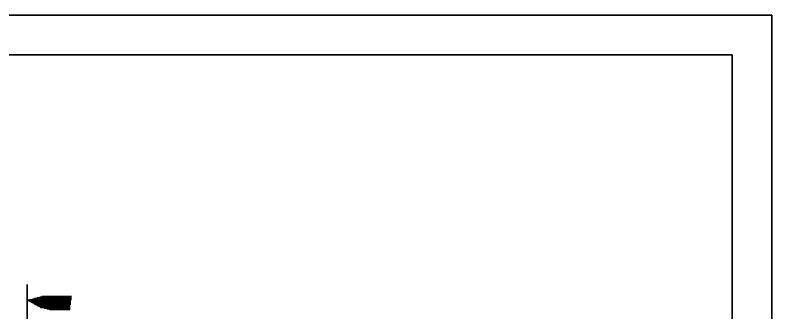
# Model space of a CAD drawing. Extents: x 1 to 210, y 1 to 298.
# Drawn here: x 115.1 to 210.5, y 260.1 to 297.6 of the extents above; entities that cross this region are included whole.
import ezdxf

# ---------------------------------------------------------------- set-up
doc = ezdxf.new("R2010")
doc.units = 0

msp = doc.modelspace()

# ---------------------------------------------------------------- linework, layer by layer
at = {"layer": 'P00117'}
msp.add_lwpolyline([(120.65, 261.281328), (117.940669, 261.619994), (120.65, 261.281328)], dxfattribs=at)
at = {"layer": 'P00118'}
msp.add_lwpolyline([(117.940669, 261.619994), (116.585993, 261.70466), (117.940669, 261.619994)], dxfattribs=at)
at = {"layer": 'P00120'}
msp.add_lwpolyline([(116.585993, 251.544659), (116.585993, 263.651992), (116.585993, 251.544659)], dxfattribs=at)
at = {"layer": 'P01779'}
msp.add_lwpolyline([(118.448659, 262.212661), (122.174003, 262.212661)], dxfattribs=at)
at = {"layer": 'P01780'}
msp.add_lwpolyline([(118.194659, 262.127992), (122.174003, 262.127992)], dxfattribs=at)
at = {"layer": 'P01781'}
msp.add_lwpolyline([(117.855995, 262.043326), (122.174003, 262.043326)], dxfattribs=at)
at = {"layer": 'P01782'}
msp.add_lwpolyline([(117.517332, 261.95866), (122.174003, 261.95866)], dxfattribs=at)
at = {"layer": 'P01783'}
msp.add_lwpolyline([(117.263331, 261.873992), (122.174003, 261.873992)], dxfattribs=at)
at = {"layer": 'P01784'}
msp.add_lwpolyline([(116.924668, 261.789326), (122.174003, 261.789326)], dxfattribs=at)
at = {"layer": 'P01785'}
msp.add_lwpolyline([(116.585993, 261.70466), (122.089329, 261.70466)], dxfattribs=at)
at = {"layer": 'P01786'}
msp.add_lwpolyline([(116.75533, 261.619994), (122.089329, 261.619994)], dxfattribs=at)
at = {"layer": 'P01787'}
msp.add_lwpolyline([(116.924668, 261.535325), (122.089329, 261.535325)], dxfattribs=at)
at = {"layer": 'P01788'}
msp.add_lwpolyline([(117.093994, 261.45066), (122.089329, 261.45066)], dxfattribs=at)
at = {"layer": 'P01789'}
msp.add_lwpolyline([(117.263331, 261.365994), (122.089329, 261.365994)], dxfattribs=at)
at = {"layer": 'P01790'}
msp.add_lwpolyline([(117.432668, 261.281328), (122.089329, 261.281328)], dxfattribs=at)
at = {"layer": 'P01791'}
msp.add_lwpolyline([(117.517332, 261.196659), (122.089329, 261.196659)], dxfattribs=at)
at = {"layer": 'P01792'}
msp.add_lwpolyline([(117.686669, 261.111993), (122.004665, 261.111993)], dxfattribs=at)
at = {"layer": 'P01793'}
msp.add_lwpolyline([(117.855995, 261.027327), (122.004665, 261.027327)], dxfattribs=at)
at = {"layer": 'P01794'}
msp.add_lwpolyline([(118.025332, 260.942659), (122.004665, 260.942659)], dxfattribs=at)
at = {"layer": 'P01795'}
msp.add_lwpolyline([(118.194659, 260.857993), (122.004665, 260.857993)], dxfattribs=at)
at = {"layer": 'P01796'}
msp.add_lwpolyline([(118.279333, 260.773327), (122.004665, 260.773327)], dxfattribs=at)
at = {"layer": 'P01797'}
msp.add_lwpolyline([(118.70266, 260.688661), (122.004665, 260.688661)], dxfattribs=at)
at = {"layer": 'P01798'}
msp.add_lwpolyline([(119.041334, 260.603992), (122.004665, 260.603992)], dxfattribs=at)
at = {"layer": 'P01799'}
msp.add_lwpolyline([(119.379998, 260.519326), (122.004665, 260.519326)], dxfattribs=at)
at = {"layer": 'P01800'}
msp.add_lwpolyline([(116.585993, 261.70466), (121.581328, 261.873992), (116.585993, 261.70466)], dxfattribs=at)
at = {"layer": 'P01801'}
msp.add_lwpolyline([(121.496665, 260.519326), (116.585993, 261.70466), (121.496665, 260.519326)], dxfattribs=at)
at = {"layer": 'P01802'}
msp.add_lwpolyline([(119.125997, 261.789326), (121.581328, 261.789326)], dxfattribs=at)
at = {"layer": 'P01803'}
msp.add_lwpolyline([(116.585993, 261.70466), (121.496665, 261.70466)], dxfattribs=at)
at = {"layer": 'P01804'}
msp.add_lwpolyline([(117.517332, 261.619994), (121.412001, 261.619994)], dxfattribs=at)
at = {"layer": 'P01805'}
msp.add_lwpolyline([(118.448659, 261.535325), (121.327327, 261.535325)], dxfattribs=at)
at = {"layer": 'P01806'}
msp.add_lwpolyline([(119.295335, 261.45066), (121.242664, 261.45066)], dxfattribs=at)
at = {"layer": 'P01807'}
msp.add_lwpolyline([(117.009331, 261.619994), (117.517332, 261.619994)], dxfattribs=at)
at = {"layer": 'P01808'}
msp.add_lwpolyline([(117.347994, 261.535325), (118.448659, 261.535325)], dxfattribs=at)
at = {"layer": 'P01809'}
msp.add_lwpolyline([(117.686669, 261.45066), (119.295335, 261.45066)], dxfattribs=at)
at = {"layer": 'P01810'}
msp.add_lwpolyline([(118.025332, 261.365994), (120.226662, 261.365994)], dxfattribs=at)
at = {"layer": 'P01811'}
msp.add_lwpolyline([(118.363996, 261.281328), (121.073327, 261.281328)], dxfattribs=at)
at = {"layer": 'P01812'}
msp.add_lwpolyline([(118.70266, 261.196659), (121.158001, 261.196659)], dxfattribs=at)
at = {"layer": 'P01813'}
msp.add_lwpolyline([(119.041334, 261.111993), (121.242664, 261.111993)], dxfattribs=at)
at = {"layer": 'P01814'}
msp.add_lwpolyline([(119.464661, 261.027327), (121.242664, 261.027327)], dxfattribs=at)
at = {"layer": 'P01818'}
msp.add_lwpolyline([(120.65, 261.281328), (117.940669, 261.619994), (120.65, 261.281328)], dxfattribs=at)
at = {"layer": 'P01819'}
msp.add_lwpolyline([(117.940669, 261.619994), (116.585993, 261.70466), (117.940669, 261.619994)], dxfattribs=at)
at = {"layer": 'P02734'}
msp.add_lwpolyline([(0.508, 297.603326), (210.481339, 297.603326), (0.508, 297.603326)], dxfattribs=at)
at = {"layer": 'P02735'}
msp.add_lwpolyline([(210.481339, 297.603326), (210.481339, 0.592664), (210.481339, 297.603326)], dxfattribs=at)
at = {"layer": 'P02738'}
msp.add_lwpolyline([(20.489333, 292.607992), (205.485993, 292.607992), (20.489333, 292.607992)], dxfattribs=at)
at = {"layer": 'P02739'}
msp.add_lwpolyline([(205.485993, 292.607992), (205.485993, 5.588009), (205.485993, 292.607992)], dxfattribs=at)

doc.saveas('drawing.dxf')
